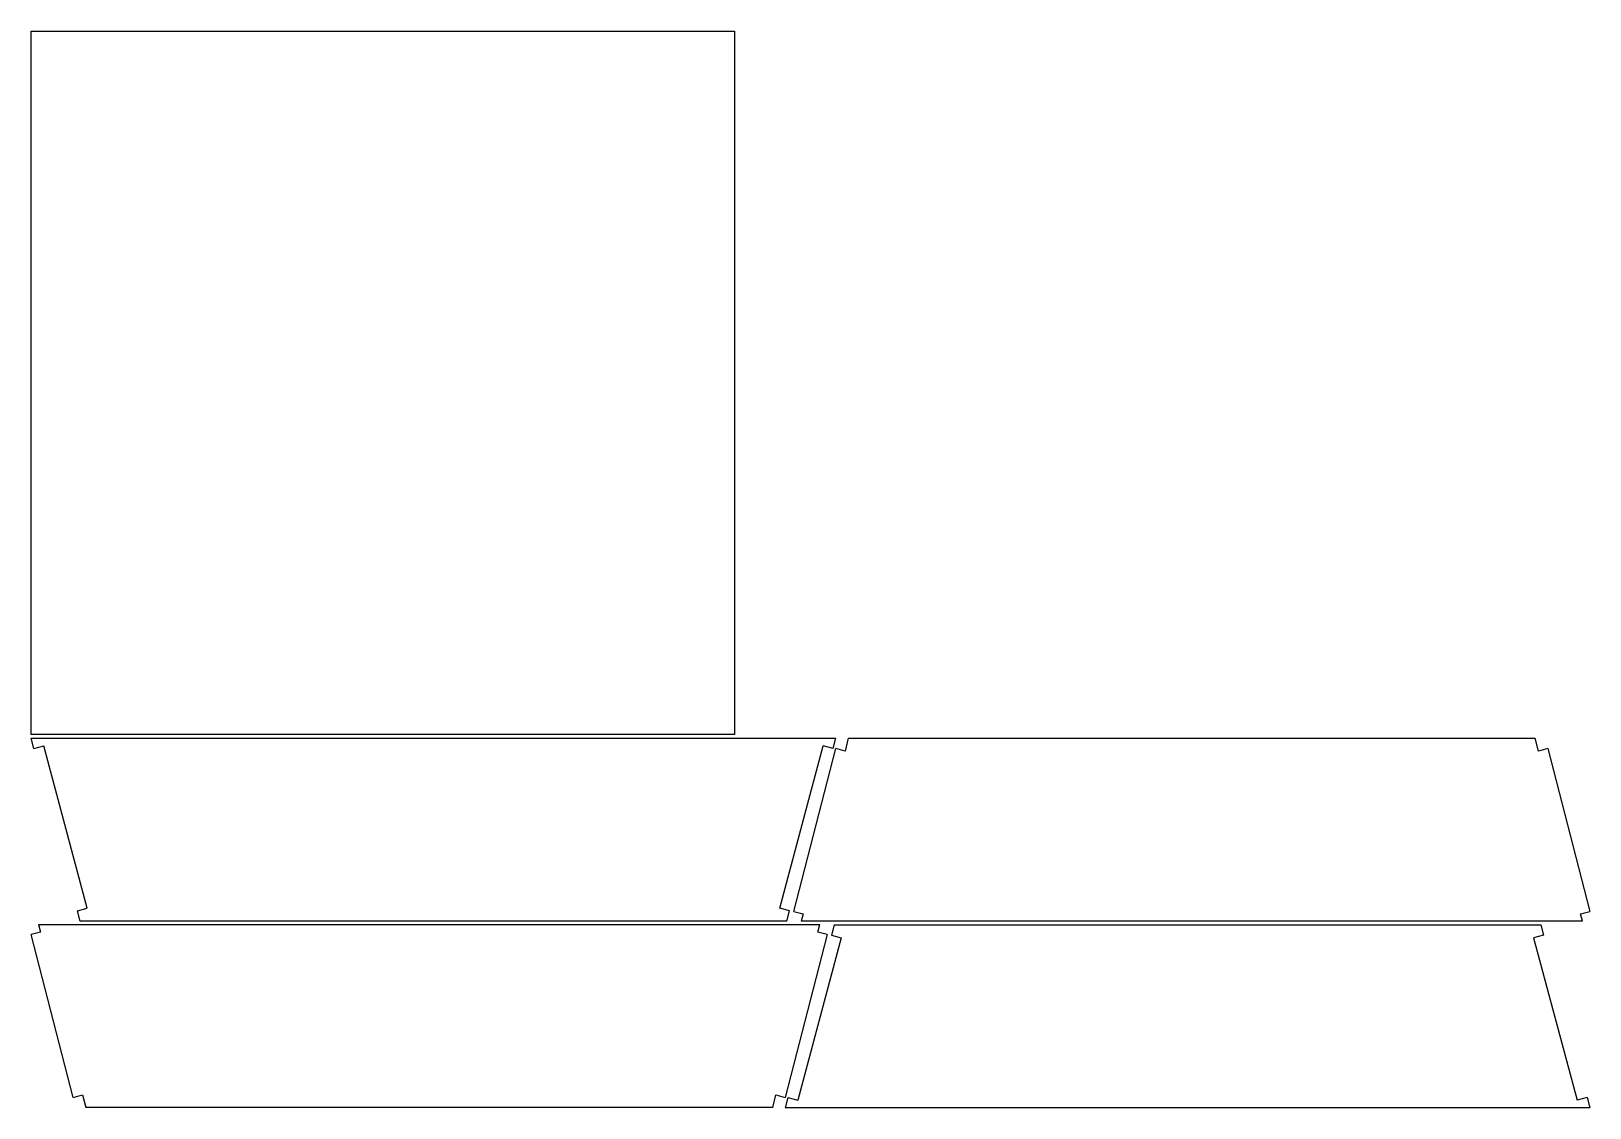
# Model space of a CAD drawing. Extents: x 59 to 500, y 16 to 321.
import ezdxf

# ---------------------------------------------------------------- set-up
doc = ezdxf.new("R2010")
doc.units = 0
doc.layers.get('0').update_dxf_attribs({"linetype": 'CONTINUOUS'})

msp = doc.modelspace()

# ---------------------------------------------------------------- linework, layer by layer
for p, q in [((59.17, 120.55), (286.91, 120.55)), ((59.95, 117.65), (59.17, 120.55)), ((286.13, 117.65), (286.91, 120.55)), ((290.42, 120.5), (289.5, 116.91)), ((290.42, 120.5), (484.83, 120.5)), ((485.76, 116.91), (484.83, 120.5)), ((59.95, 117.65), (62.75, 118.41)), ((75.06, 72.44), (62.75, 118.41)), ((271.01, 72.44), (283.33, 118.41)), ((274.98, 71.51), (286.88, 117.59)), ((286.13, 117.65), (283.33, 118.41)), ((289.5, 116.91), (286.88, 117.59)), ((488.38, 117.59), (485.76, 116.91)), ((488.38, 117.59), (500.27, 71.51)), ((72.26, 71.69), (75.06, 72.44)), ((73.04, 68.79), (72.26, 71.69)), ((273.82, 71.69), (271.01, 72.44)), ((273.04, 68.79), (273.82, 71.69)), ((274.98, 71.51), (277.6, 70.84)), ((277.6, 70.84), (277.06, 68.73)), ((497.65, 70.84), (500.27, 71.51)), ((498.2, 68.73), (497.65, 70.84)), ((61.25, 67.79), (61.79, 65.68)), ((61.25, 67.79), (282.39, 67.79)), ((273.04, 68.79), (73.04, 68.79)), ((498.2, 68.73), (277.06, 68.73)), ((281.84, 65.68), (282.39, 67.79)), ((286.4, 67.73), (285.63, 64.83)), ((286.4, 67.73), (486.4, 67.73)), ((486.4, 67.73), (487.18, 64.83)), ((61.79, 65.68), (59.17, 65.01)), ((71.07, 18.93), (59.17, 65.01)), ((284.46, 65.01), (272.57, 18.93)), ((288.43, 64.08), (276.11, 18.12)), ((284.46, 65.01), (281.84, 65.68)), ((285.63, 64.83), (288.43, 64.08)), ((487.18, 64.83), (484.38, 64.08)), ((484.38, 64.08), (496.7, 18.12)), ((71.07, 18.93), (73.69, 19.61)), ((73.69, 19.61), (74.61, 16.02)), ((269.02, 16.02), (269.95, 19.61)), ((269.95, 19.61), (272.57, 18.93)), ((273.31, 18.87), (272.53, 15.97)), ((273.31, 18.87), (276.11, 18.12)), ((499.5, 18.87), (496.7, 18.12)), ((499.5, 18.87), (500.27, 15.97)), ((269.02, 16.02), (74.61, 16.02)), ((500.27, 15.97), (272.53, 15.97))]:
    msp.add_line(p, q)
msp.add_lwpolyline([(59.17, 121.55), (59.17, 320.55), (258.17, 320.55), (258.17, 121.55)], close=True)

doc.saveas('drawing.dxf')
